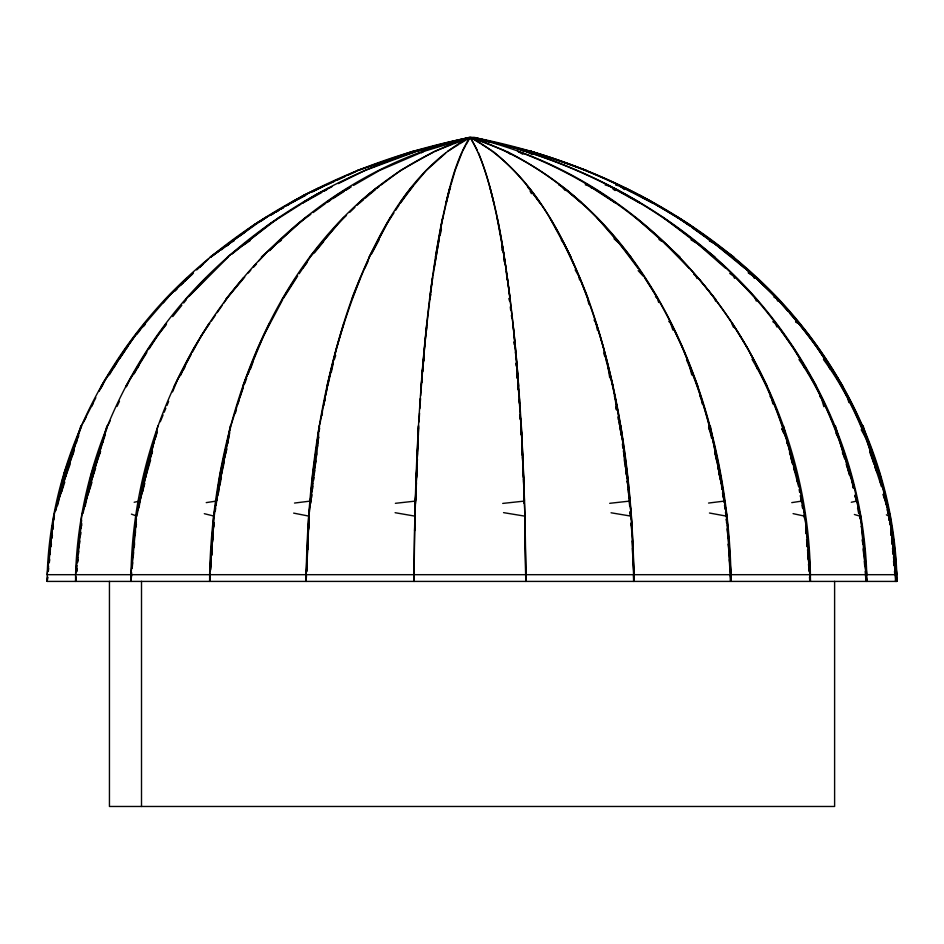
<?xml version="1.0" encoding="UTF-8"?>
<svg xmlns="http://www.w3.org/2000/svg" width="944" height="944" viewBox="0 0 944 944"><rect width="100%" height="100%" fill="white"/><g stroke="black" fill="none" stroke-linecap="round" stroke-linejoin="round"><path stroke-width="1.42" d="M886.015 504.639L886.038 501.075L891.242 524.097M413.991 574.684L413.991 581.41C414.451 479.847 418.794 378.06 432.765 277.383M414.274 575.628L414.204 581.41L414.204 574.684M413.991 581.41L414.864 515.495L418.416 425.815M294.516 503.058L310.387 501.075L311.933 483.883L314.777 466.348M414.805 524.097L415.006 517.477M416.28 474.266L415.041 516.156L395.099 512.698M417.319 459.185L415.49 501.075L395.383 503.317M414.617 530.835L414.829 523.566M415.041 516.533L415.124 513.678M415.419 503.707L418.593 425.791M306.411 575.639L306.163 581.41L306.163 574.684C307.779 479.635 320.936 384.019 353.469 294.363C377.329 233.793 409.755 169.896 469.203 137.529C362.909 159.713 263.116 213.804 189.803 294.363C121.009 371.134 78.647 471.327 75.591 574.684L75.591 581.41L76.051 577.079M306.163 581.41L306.375 575.592M306.529 571.226L308.735 522.233L308.428 529.442M306.682 571.793L309.077 516.156L293.643 513.111M307.72 549.62L307.921 543.838M416.434 477.794L417.46 453.462M144.81 483.257L142.544 491.777L142.851 483.883L144.491 480.992L150.615 459.999M415.1 516.344L415.218 513.406M416.269 486.939L416.446 482.537M416.965 469.298L417.378 459.008M417.897 445.78L418.133 439.892M420.292 402.545L420.434 398.698M306.163 574.684L308.735 515.495L319.155 425.815M306.599 571.309L307.296 555.426M307.543 549.656L307.803 543.886M415.962 485.051L418.664 427.797M416.339 482.974L415.962 491.777L416.28 480.992M416.918 469.77L417.366 459.504M85.633 501.075L89.007 491.777L89.373 483.883L91.285 480.992L95.627 468.212M418.369 433.803L417.932 446.3L418.204 440.789M64.782 482.136L61.584 491.777L61.974 483.883L64.015 480.992L70.175 464.106M414.758 528.475L414.9 525.678M422.711 370.685L423.844 357.811M210.04 575.639L209.639 581.41L209.639 574.684C213.226 400.846 291.637 198.358 469.003 137.529L471.304 137.529L505.205 150.804M209.639 581.41L210.064 574.141M210.311 569.775L213.733 522.233L213.238 529.442M210.477 570.353L210.972 561.692M211.137 558.801L214.028 517.477M211.716 555.402L211.963 551.06M212.459 542.387L212.872 535.165M419.018 421.921L419.561 413.094M419.832 408.681L420.469 398.38M417.932 446.3L418.298 440.529M209.639 574.684L213.733 515.495L230.312 425.815M210.441 569.869L210.937 562.648M211.444 555.426L211.834 549.656M212.341 542.434L212.837 535.224M426.511 330.53L426.723 327.662M131.653 574.2L130.992 581.41L130.992 574.684C133.718 374.992 271.117 183.655 469.003 137.529M130.992 581.41L131.653 572.678M131.971 568.312L136.443 518.799M134.308 546.729L134.52 543.838M135.157 535.165L135.488 530.823M420.635 395.654L423.018 364.998M421.095 386.167L426.841 323.355M422.959 371.039L423.207 368.125M423.832 360.844L424.08 357.929M75.591 581.41L75.968 577.044M76.476 571.226L76.983 565.409M77.243 562.494L79.992 530.835L81.526 523.566M76.653 571.793L76.901 568.902M77.526 561.692L77.904 557.349M78.281 553.019L81.621 520.132M80.417 535.165L80.665 532.274L80.441 535.224M309.431 512.049L312.724 474.266L319.544 425.791M310.352 503.707L312.334 481.015L317.727 442.677M308.499 529.501L309.077 516.156M310.8 503.093L311.048 500.261M311.296 497.441L312.724 480.992M421.567 379.299C425.815 327.143 431.479 275.023 441.367 223.598C447.975 194.193 453.804 163.666 469.605 137.529M423.821 360.655L424.068 357.835M422.098 382.049L422.322 379.464M424.033 360.407L424.281 357.575M130.992 574.684L136.337 515.495L157.931 425.815M132.172 568.418L132.691 562.648M133.21 556.877L133.6 552.547M134.119 546.765L134.508 542.434M135.157 535.224L135.429 532.333M135.948 526.563L136.337 522.233L134.78 530.835M49.253 561.692L49.513 558.801M49.926 554.47L50.457 548.688M50.728 545.797L52.758 524.097L54.256 517.477M52.345 535.165L52.085 538.056L52.404 535.224M48.156 571.226L48.569 566.011M48.97 562.494L51.92 530.835L53.265 524.899M51.944 529.891L52.345 525.548M313.172 477.794L316.759 450.595M75.591 574.684L81.809 515.495L106.955 425.815M76.653 571.309L76.96 568.418M77.561 562.648L77.868 559.757M78.47 553.986L78.777 551.095M79.532 543.886L79.839 540.995M81.349 526.563L81.656 523.672M48.345 571.309L48.663 568.418M49.312 562.648L49.643 559.757M51.106 546.765L51.436 543.886M53.053 529.442L53.383 526.563M311.591 497.641L311.933 494.739M312.606 488.957L312.936 486.066M313.609 480.284L313.951 477.393M314.458 473.05L314.789 470.159M315.461 464.365L315.792 461.474M316.299 457.132L316.641 454.241M317.314 448.459L317.644 445.568M318.317 439.774L318.659 436.883L318.14 439.774M324.677 401.153L324.901 398.698M311.78 485.051L318.624 433.886M311.78 491.777L312.877 483.257M313.243 480.413L313.963 474.726M314.328 471.882L314.871 467.622M315.414 463.351L315.78 460.519M316.323 456.247L316.688 453.403M429.555 299.354L432.458 277.949M215.315 510.834L215.716 507.978M216.105 505.134L219.456 481.015L225.97 451.916M213.297 529.501L213.851 525.537M218.135 494.609L220.023 480.992L224.259 462.053M315.19 463.48L315.792 459.185M316.193 456.318L316.795 452.023M432.966 275.967L441.65 223.563L445.898 204.624M308.228 528.475L309.077 522.882M331.356 372.101L333.397 362.295M434.087 268.143L439.09 239.363M220.743 477.794L223.787 459.185L226.985 448.884M138.91 507.978L143.795 481.015L152.279 451.916M142.544 491.777L144.491 480.992M319.131 431.042L319.65 428.21M321.951 415.419L322.459 412.587M323.745 405.483L325.019 398.38M435.444 256.98L442.76 217.356M319.827 424.363L325.302 396.669M218.524 485.051L229.758 432.706M219.681 486.089L221.415 477.57M83.037 513.418L91.285 474.266L107.286 427.16M85.113 506.562L90.494 481.015L100.371 451.916M89.007 491.777L91.285 480.992M145.423 477.794L149.412 459.185L152.527 451.456M318.506 435.479L317.597 446.3M230.867 425.791L220.023 474.266L214.217 516.156L204.317 513.689M52.805 522.669L54.433 515.495M59.566 492.756L60.853 487.069M61.502 484.225L62.788 478.549M55.79 510.669L64.015 474.266L81.691 425.791M57.737 505.134L63.189 481.015L74.305 450.536M61.584 491.777L64.015 480.992M327.096 388.68L325.515 395.654C334.86 347.935 349.634 301.301 369.529 256.933M327.733 385.895L332.489 364.998M212.86 528.475L213.875 524.286M440.116 235.162L441.462 229.569M92.37 477.794L97.008 459.185L100.642 451.456M327.002 386.167L336.465 348.289L343.828 323.355M430.193 297.159L430.853 294.528M250.384 369.257L252.827 362.449M446.182 202.028L449.733 187.986M142.544 485.051L154.615 439.574L157.176 432.706M65.183 477.794L70.163 459.185L73.42 452.742M235.257 413.484L236.437 409.366M238.006 403.867L239.186 399.749M239.587 398.38L243.257 387.654M450.972 184.823L455.126 170.439L461.935 152.692M157.023 431.302L144.491 474.266L136.915 516.156L131.417 514.126M80.865 425.815L53.867 515.495L47.2 574.684L47.2 581.41L633.672 581.41L633.672 574.684L47.2 574.684C50.469 469.793 97.409 369.458 169.767 294.363C250.325 212.105 357.623 159.182 470.159 137.529C485.948 163.678 491.789 194.193 498.385 223.598C508.32 275.023 513.914 327.143 518.197 379.299M89.007 485.051L105.386 434.252M89.869 489.027L91.993 482.136M142.131 493.11L139.641 501.075L134.154 502.267M135.157 528.475L136.479 524.286M231.304 424.434L239.41 398.698M239.729 397.684L245.534 379.264L263.813 335.262L282.645 299.732M184.174 368.939L185.461 364.998L180.434 375.665M61.584 485.051L78.529 435.585M334.306 359.593L335.686 355.522M228.743 436.848L227.787 443.609M244.708 383.653L246.632 378.332M248.083 374.331L251.458 364.998M64.251 472.897L81.42 425.815M80.405 528.475L81.644 525.124M137.989 367.629L138.992 364.998L134.083 373.942M57.962 501.075L61.065 493.11M52.345 528.475L53.23 526.233M242.797 386.167L257.842 348.289L269.547 323.355M351.817 299.354L360.325 277.949M114.141 367.629L115.215 364.998L109.433 374.815M160.303 421.72L163.088 414.947M164.197 412.245L165.861 408.186M166.982 405.472L168.646 401.412M172.563 391.866L177.732 379.264L191.066 354.661M220.023 480.992L218.76 483.883L218.524 491.777L216.306 501.075L206.229 502.621M154.615 439.574L156.385 435.691M364.844 268.143L367.912 261.665M371.594 253.901L379.051 239.953M107.758 425.791L110.224 420.623M117.009 406.439L119.475 401.283M126.378 386.828L130.001 379.264L146.804 352.608M82.081 424.54L95.851 397.684M99.132 391.288L105.28 379.299M83.686 421.921L86.329 416.752M91.627 406.439L92.949 403.855M101.032 388.09L105.563 379.264L124.868 350.731M174.203 386.167L193.803 348.289L209.072 323.355M370.154 255.718L386.934 223.563L393.978 212.825M283.306 298.481L297.702 275.967M104.442 436.989L103.073 439.574L103.073 442.264M192.458 352.077L201.568 335.262L209.78 323.355M369.069 256.98L390.521 217.356M462.466 151.335L465.64 145.588M466.277 144.432L470.1 137.529M78.765 435.892L76.665 439.574L76.665 442.264M125.906 386.167L148.739 348.289L166.51 323.355M149.14 348.891L157.742 335.262L166.439 324.441M282.256 299.354L295.791 277.949M101.197 386.167L125.694 348.289L144.774 323.355M101.751 386.167L103.333 383.724M115.192 365.399L116.773 362.944M119.935 358.059L127.995 346.023M395.536 210.429L399.454 204.47M299.189 273.725L310.34 256.933L338.011 223.563L346.472 215.444M107.699 375.724L127.853 345.929M129.446 343.569L134.237 336.489M126.484 348.348L135.334 335.262L144.668 324.441M211.421 320.984L215.503 315.072M217.144 312.7L222.041 305.596M223.681 303.225L226.949 298.481M227.669 297.443L244.767 277.04M400.551 202.028L410.959 187.986M413.047 186.133L400.232 203.279L405.92 194.606L426.251 170.439L445.521 153.247M302.894 268.143L307.307 262.29M314.376 252.921L323.591 241.64M143.594 325.621L145.329 323.355M172.764 316.57L181.85 305.266M183.667 303.012L186.393 299.614M188.977 296.404L228.318 256.933M225.628 299.354L243.269 277.949M309.703 256.98L343.828 217.356M135.971 334.223L170.321 294.363L193.461 272.958M163.312 302.812L170.64 294.316L183.171 282.728M136.809 334.176L139.606 330.931M143.335 326.6L145.199 324.441M248.248 273.028L250.785 270.09M253.358 267.117L256.013 264.06M258.656 261.004L265.276 254.066M185.791 299.354L206.335 277.949M253.488 267.117L256.508 264.037M269.583 250.726L276.627 243.552L281.418 240.283M165.46 299.354L187.502 277.949M166.014 299.354L168.115 297.325M174.416 291.2L176.516 289.159M180.717 285.088L188.068 277.949M349.646 212.4L354.932 207.326M357.044 205.308L368.184 194.606L379.512 186.133L377.364 187.939M196.694 269.96L208.565 258.975M185.26 280.793L192.6 274.008M199.951 267.199L202.984 264.403M174.31 291.425L177.437 288.522M269.406 250.243L298.233 223.563L310.847 214.264M261.394 256.98L305.868 217.356M242.974 245.44L250.219 240.567M359.782 202.028L376.349 187.986M359.157 203.279L363.44 199.668M365.588 197.862L375.228 189.744M221.285 249.924L229.109 243.552L234.218 240.755M226.277 246.29L228.507 244.461L226.241 246.065M231.681 254.255L270.279 223.563L301.112 204.057M227.445 256.98L279.235 217.356M380.68 185.26L400.492 170.439L433.272 152.043M223.752 247.316L210.724 256.98L218.996 251.08M226.112 245.558L255.73 223.598M211.055 256.933L218.949 251.08M221.215 249.405L256.084 223.563L267.14 217.037M240.177 235.729L244.874 232.248M313.148 212.577L325.763 203.279M326.943 202.405L337.527 194.606L351.05 186.841L346.259 190.027M210.158 256.98L265.736 217.356M226.088 246.018L230.82 242.643M260.391 221.58L266.302 217.356M326.671 202.028L348.265 187.986M326.966 202.5L330.589 200.163M332.996 198.606L343.84 191.585M447.668 151.335L458.796 144.432M460.035 143.665L469.923 137.529L423.95 151.335L379.606 170.439L353.528 185.425M256.898 222.914L304.794 194.653L357.729 170.439M269.595 215.586L283.106 207.621M285.56 206.17L305.172 194.606M260.284 221.38L262.739 219.94M271.341 214.866L273.795 213.415M276.25 211.963L278.704 210.524M281.159 209.072L283.613 207.621M287.306 205.45L289.761 203.998M292.215 202.547L294.658 201.107M297.112 199.668L299.555 198.216M421.413 152.81L423.95 151.335M303.461 202.028L328.595 187.986M321.633 192.564L302.34 203.279L316.039 194.606L331.887 186.782M324.205 191.136L326.777 189.709M291.731 202.028L318.706 187.986M292.286 202.028L296.145 200.022M298.717 198.677L301.278 197.343M312.842 191.325L319.273 187.986M290.481 203.279L305.762 195.361M312.134 192.069L322.317 186.794M338.294 183.62L365.021 170.439L415.277 151.831M314.883 190.369L324.099 186.133M325.409 185.531L334.601 181.307M337.22 180.092L345.091 176.469M347.722 175.265L355.593 171.643M434.535 151.335L452.211 144.432M453.568 143.901L469.888 137.529M357.316 170.463L412.67 151.347M358.213 170.439L412.198 151.807M468.885 138.355L472.401 137.529C578.696 159.678 678.488 213.769 751.79 294.316C820.607 371.098 862.981 471.304 866.049 574.684L866.049 581.41L865.164 571.297M416.634 151.335L470.254 137.529M449.792 142.957L470.844 137.529C530.292 169.896 562.718 233.793 586.578 294.363C619.111 384.019 632.268 479.635 633.884 574.684L633.884 581.41L730.55 581.41L730.55 574.684C726.668 411.431 660.245 229.132 506.562 151.335L510.079 154.002M454.689 141.895L458.926 140.798M461.734 140.078L471.847 137.529C670.039 183.112 807.675 374.933 810.4 574.684L810.4 581.41L896.8 581.41L896.8 574.684C893.531 469.793 846.591 369.458 774.233 294.363C693.675 212.105 586.377 159.182 473.841 137.529L490.679 141.895M471.08 137.529L413.106 151.335L416.457 151.311M851.276 502.267L856.786 501.075L854.851 495.765M791.756 502.621L801.845 501.075L800.193 495.765M708.543 503.058L724.426 501.075L722.514 493.11M609.694 503.317L629.813 501.075L627.465 480.992L627.819 485.039M502.715 503.423L524.439 501.075L522.516 457.144M472.696 137.529L489.983 142.037M730.55 574.684L633.884 574.684L631.312 515.495L629.117 496.615M866.049 574.684L810.4 574.684L805.055 515.495L801.137 499.234M895.431 581.41L895.431 574.684L866.769 574.684L860.55 515.495L854.851 495.163M895.431 568.902L896.245 581.41L893.472 556.877M722.597 492.367L726.868 515.495L730.963 574.684L809.81 574.684L809.81 581.41L730.963 581.41L728.367 543.886L728.969 553.951M523.141 151.311L530.894 151.335C639.112 183.289 739.423 245.605 808.961 335.309C862.781 405.873 894.416 492.556 896.8 581.41L895.337 568.418M503.553 512.639L524.888 516.156L524.888 518.846M611.051 512.781L631.123 516.156L631.123 518.846M709.463 513.017L726.526 516.156L726.526 522.882M793.078 513.63L804.583 516.156M472.92 137.529L530.894 151.335L537.49 154.403M493.5 142.615L499.14 144.066M474.797 137.529L511.27 146.945M473.156 137.529C579.451 159.713 679.255 213.804 752.557 294.363C821.351 371.134 863.725 471.327 866.769 574.684L866.769 581.41L863.288 548.216M615.641 185.012L619.901 186.133L653.012 203.279M605.175 184.965L609.328 186.133L640.174 203.279M854.379 514.492L859.96 516.156L859.96 518.846M486.184 141.187L473.994 137.529L478.183 139.122M585.292 184.788L589.386 186.133L615.866 203.279M531.33 151.347L586.684 170.463M474.997 137.529L481.676 140.149M471.599 137.529C648.965 198.358 727.376 400.846 730.963 574.684L730.963 581.41L727.246 524.899M558.836 185.012L561.444 186.133L581.764 203.279M537.006 154.403L530.422 151.335C638.486 183.337 738.621 245.711 808.135 335.262C860.326 404.079 892.493 488.072 895.431 574.684M473.381 137.529L477.298 139.393M525.961 151.335L532.404 154.556M631.866 192.069L620.409 186.133L623.949 188.694M642.062 197.343L653.519 203.279M886.381 514.846L888.918 516.156L888.918 520.191M625.294 187.986L636.846 194.004M639.418 195.337L652.269 202.028M624.727 187.986L651.714 202.028M773.938 297.159L776.416 298.481L777.714 301.112M709.782 240.755L714.891 243.552L727.187 253.57M709.263 240.755L714.372 243.552L744.533 268.143M613.765 187.986L638.911 202.028M522.882 154.285L517.831 151.335C609.977 185.366 688.447 251.883 739.931 335.262C784.912 409.271 808.099 495.057 810.4 581.41L807.533 549.656M690.984 239.823L697.333 243.552L725.429 268.143M640.056 195.325L687.916 223.563L732.945 256.933L738.999 262.538M471.847 137.529L474.266 138.969M470.808 137.529L480.649 143.665M481.877 144.432L491.718 150.568M593.139 187.986L614.721 202.028M748.698 272.757L753.524 275.967M748.167 272.757L752.993 275.967L754.409 278.397M796.122 321.833L798.4 323.355M795.58 321.833L797.869 323.355M658.959 239.457L661.355 241.098M678.264 217.356L687.716 224.106M692.448 227.48L733.842 256.98M677.698 217.356L689.521 225.793M691.893 227.48L733.276 256.98M729.724 273.394L733.311 275.967L734.633 278.397M772.806 321.692L775.118 323.355L777.03 327.084M619.901 186.133L624.633 189.543M663.125 217.356L714.915 256.98M612.75 188.788L615.04 190.558M693.628 274.126L695.834 275.967L697.061 278.622M564.252 187.986L580.82 202.028M655.431 296.723L657.461 298.481L658.652 302.422M635.524 217.356L679.999 256.98M614.025 238.761L619.394 243.552L637.896 268.143M492.957 151.335C549.585 197.296 578.707 267.435 599.947 335.262C623.075 415.171 632.716 498.385 633.884 581.41L632.126 540.995M589.386 186.133L591.51 188.045M741.016 264.403L773.36 294.316L788.146 311.461M756.498 277.949L778.54 299.354M755.932 277.949L777.986 299.354M664.942 243.552L689.061 268.143M736.025 277.949L756.569 299.354M638.156 270.621L643.088 275.967M668.753 321.326L670.629 323.355L672.871 330.011M848.113 398.38L862.309 425.791L879.985 474.266L885.743 499.742M847.865 398.698L848.88 402.545M823.463 359.522C851.169 396.704 868.327 440.954 881.885 485.051M790.01 313.62L808.666 335.262L838.437 379.264L846.839 395.654L845.399 393.2M596.773 217.356L630.899 256.98M561.444 186.133L565.137 190.476M819.663 396.279L821.717 398.698M698.123 277.949L715.764 299.354M798.966 359.522C825.068 397.176 840.821 441.237 853.411 485.051M799.226 323.355L818.306 348.289L842.803 386.167M798.671 323.355L817.74 348.289L842.249 386.167M540.169 203.279L527.413 186.133L528.758 188.647M529.088 187.986L539.496 202.028M769.962 396.279L771.72 398.698M775.85 323.355L793.621 348.289L816.454 386.167M880.127 481.959L881.495 483.883L881.625 486.514M561.279 239.953L563.804 243.552L575.427 268.143M752.002 359.251C775.036 397.813 788.146 441.662 798.943 485.051M851.771 481.959L853.046 483.883L853.223 487.836M644.811 277.949L658.346 299.354M732.32 323.355L747.589 348.289L767.189 386.167M831.676 369.906L828.785 364.998L829.859 367.629M842.508 388.291L843.948 390.745M575.144 269.854L578.696 275.967L579.581 279.943M594.012 319.933L595.983 323.355L597.505 330.53M861.188 429.756L866.793 439.574M796.996 480.992L798.636 483.883L798.742 486.514M699.799 395.984L701.309 398.698M470.395 137.529L477.286 150.179M549.526 217.356L570.978 256.98M686.524 359.888C704.33 399.56 714.065 442.465 722.195 485.051M530.103 191.16L531.448 193.673M835.912 433.119L839.346 439.574M870.698 454.029L873.294 459.185L876.858 472.484M842.378 452.742L845.411 459.185L849.34 474.938M671.054 323.355L682.772 348.289L697.805 386.167M862.993 430.263L864.846 434.252M755.141 298.481L756.345 301.112M782.151 429.237L786.871 439.574L786.871 443.609M731.718 323.355L733.488 327.356M781.833 428.576L783.461 432.541M828.254 364.998L829.859 368.939M789.467 452.742L792.075 459.185L794.836 472.071M579.722 277.949L588.23 299.354M714.573 298.481L715.599 301.112M882.911 494.432L885.507 501.075M803.427 364.998L804.43 367.629M478.431 152.692C500.993 210.866 506.881 273.784 514.244 335.262C522.067 414.817 525.265 494.762 525.773 574.684L525.773 581.41L524.888 515.495L523.448 479.033M886.982 509.618L889.449 516.156L889.449 520.191M861.199 526.233L862.025 528.475M869.648 451.916L874.179 464.377L862.58 425.815M874.651 465.652L881.531 486.667M708.637 427.302L712.932 439.574M614.32 395.984L615.276 398.698M846.213 464.377L851.866 481.015L853.364 488.083M603.594 352.82L604.962 356.879M605.883 359.593C617.447 400.516 623.276 442.889 628.409 485.051M867.335 439.574L872.976 456.577M882.026 483.883L882.416 485.051M756.026 364.998L757.312 368.939M708.578 427.077L709.864 431.184M714.927 452.742L716.933 459.185L719.989 477.794L718.703 472.071M863.135 425.815L870.179 449.226M884.009 495.163L885.236 499.234M886.05 501.937L890.133 515.495L891.183 524.888M874.604 465.77L875.867 469.97M883.855 496.52L889.567 515.495L896.245 574.684M888.859 518.02L889.708 520.828M596.219 323.355L603.582 348.289L613.045 386.167M821.445 398.38L823.876 406.711M790.73 457.451L792.748 464.377L783.461 425.815M793.562 467.15L798.624 486.667M835.405 425.815L844.668 458.867M489.606 186.133L493.936 203.279M771.496 398.38L772.888 403.926M689.273 364.998L691.763 374.945M887.879 512.262L889.803 520.805M892.08 530.835L891.643 528.911L896.8 574.684M889.567 522.233L890.18 524.899M891.089 528.911L896.245 581.41M710.301 432.541L711.54 438.087M714.938 453.297L716.496 460.224M718.042 467.15L722.325 489.499M618.674 421.85L619.276 424.576M619.878 427.302L622.58 439.574M857.553 507.978L858.757 513.678M861.4 526.245L866.769 581.41M615.842 407.053L616.408 409.885M617.801 416.965L618.367 419.797M619.771 426.877L620.892 432.541M503.648 258.845L504.214 261.7M506.185 271.683L507.353 280.344M511.365 315.52L511.884 318.14M623.418 450.595L627.017 477.794L626.403 473.499M701.132 398.38L702.206 403.926M587.723 298.481L588.808 304.204M710.301 425.815L717.416 464.377M717.936 467.174L718.455 469.97M719.753 476.968L720.272 479.764M721.558 486.762L722.077 489.57M726.337 519.33L726.868 522.233L726.479 519.377M496.992 217.356L504.308 256.98M799.143 489.499L799.651 492.331M800.937 499.435L801.456 502.291M801.963 505.134L802.483 507.978M803.769 515.105L804.288 517.949M805.787 526.245L806.624 530.835M501.96 243.552L505.913 268.143M607.7 364.998L609.718 377.789M631.984 528.475L631.123 522.882L631.819 530.823M509.241 298.351L509.63 301.089L509.253 298.422M622.521 444.117L623.134 448.459M623.536 451.35L624.149 455.692M624.55 458.583L625.164 462.926M620.633 432.517L621.022 435.278M624.385 459.185L624.999 463.48M625.4 466.348L625.801 469.203M722.715 492.331L724.095 502.291M724.496 505.134L725.086 509.406M725.488 512.262L726.078 516.533M721.074 483.694L720.697 480.992L721.959 483.883L722.125 489.145M727.258 528.18L728.048 538.056M507.294 277.949L510.197 299.354M624.397 460.519L624.763 463.351M615.158 398.38L616.503 409.484M519.471 398.698L519.66 403.926M620.892 425.815L625.199 462.949M626.014 469.97L625.365 464.377L628.94 495.163L628.291 489.57M626.344 472.767L626.828 476.968M627.323 481.169L627.807 485.369M630.132 512.096L630.639 516.439M514.574 344.867L514.279 342.035M515.4 352.065L515.731 354.932M516.557 362.13L521.961 439.574L523.955 485.051M892.564 543.886L892.894 546.765M893.543 552.547L893.874 555.426M894.357 559.757L895.006 565.539M890.711 532.333L891.03 535.224M891.691 540.995L892.009 543.886M892.505 548.216L893.154 553.986M510.279 306.906L510.61 309.833M862.828 543.886L862.379 539.555L862.769 543.838M514.102 341.822L514.397 344.749M891.655 528.475L892.328 535.685M892.599 538.576L893.272 545.797M893.543 548.688L894.216 555.91M894.487 558.801L895.16 566.022M895.431 575.628L895.962 581.41L895.962 574.684M890.711 530.823L891.112 535.165M891.655 540.947L891.927 543.838M892.599 551.06L892.871 553.951M893.543 561.184L893.944 565.515M894.487 571.297L894.759 574.188M805.716 529.442L806.105 533.773M516.191 363.475L516.439 366.296M517.194 374.756L517.442 377.576M516.132 363.239L516.392 366.071M517.123 374.308L517.465 378.178M863.276 549.62L863.654 553.951M864.291 561.184L864.669 565.515M629.2 498.007L629.813 505.134M630.439 512.262L630.804 516.533M631.43 523.566L632.055 530.835M628.409 491.777L628.657 494.609M629.27 501.677L629.648 505.913M630.144 511.577L630.509 515.813M518.657 386.167L512.922 323.355L513.111 326.223M517.052 373.954L517.418 378.332M518.162 387.075L518.291 389.848M517.111 374.52L517.43 378.697M806.011 530.823L806.235 533.714M807.639 552.511L808.182 559.733M808.512 564.075L809.055 571.297M809.48 577.079L809.81 581.41M520.026 414.758L520.439 419.36L520.144 414.923M521.206 429.473L521.961 442.264M727.364 529.442L727.966 538.104M518.162 385.99L518.468 390.155M519.153 400.244L519.353 403.182M521.135 429.614L521.336 432.541M520.12 415.041L520.415 419.407M510.09 298.481L510.279 301.348M520.982 430.429L521.253 434.759M729.299 559.733L729.96 571.297M730.219 575.628L730.55 581.41M516.887 364.998L517.041 367.841M517.43 374.945L517.572 377.789M525.029 525.678L525.183 528.475M521.3 432.517L521.43 435.278M522.374 454.89L522.103 449.167L523.472 477.794M522.091 449.238L522.351 455.102M522.988 469.77L523.247 475.646M631.371 523.672L631.748 532.333M521.336 425.815L523.271 474.631M522.032 450.194L522.209 454.595M522.787 469.298L523.023 475.186M523.896 497.228L524.132 503.117M632.456 548.169L632.822 558.293M633.459 575.628L633.672 581.41M523.66 481.015L524.298 503.093M524.935 523.566L525.773 581.41M834.614 581.351L834.614 806.471L109.445 806.471L109.445 581.351M622.58 443.609L622.58 446.3M501.96 246.242L501.96 250.278M141.506 581.351L141.506 806.471M47.613 577.044L47.2 581.41L47.684 577.079M448.152 194.606L446.205 203.279L450.595 186.133L448.152 194.606M807.273 546.765L806.624 539.555L807.203 546.729"/></g></svg>
